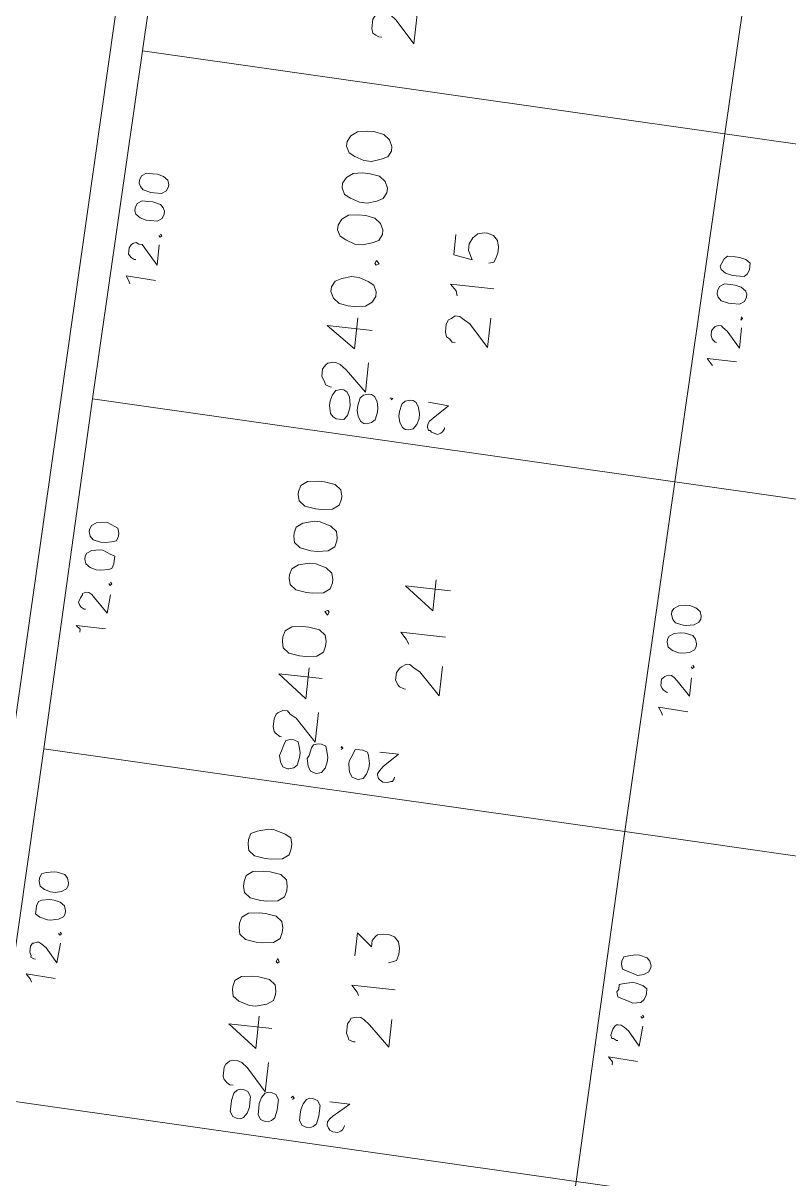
# Model space of a CAD drawing. Header units: metres. Extents: x -977055 to 805873, y -1033982 to 242021.
# Drawn here: x 2570.99 to 2597.16, y 788.47 to 827.98 of the extents above; entities that cross this region are included whole.
import ezdxf

# ---------------------------------------------------------------- set-up
doc = ezdxf.new("R2010")
doc.units = ezdxf.units.M
for name, color, linetype in [('PDF_acera', 7, 'Continuous'), ('PDF_areas por lote', 7, 'Continuous'), ('PDF_COTAS', 7, 'Continuous'), ('PDF_LOTES', 7, 'Continuous'), ('PDF_No. lotes', 7, 'Continuous')]:
    doc.layers.add(name, color=color, linetype=linetype)

# ---------------------------------------------------------------- blocks, each defined once
blk = doc.blocks.new('CALLE')
at = {"layer": 'PDF_acera', "lineweight": 9}
blk.add_lwpolyline([(-140.55552, -136.74528), (-139.28544, -138.100032), (-140.34384, -169.216992), (-141.740928, -170.487072), (-209.478528, -168.200928), (-215.70192, -134.20512)], close=True, dxfattribs=at)
at = {"layer": 'PDF_areas por lote', "lineweight": 9}
for points in [[(-196.693056, -142.121952), (-196.693056, -142.03728), (-196.65072, -141.952608), (-196.566048, -141.867936), (-196.481376, -141.8256), (-196.22736, -141.8256), (-196.142688, -141.867936), (-196.058016, -141.952608), (-196.01568, -142.03728), (-196.01568, -142.164288), (-196.058016, -142.291296), (-196.185024, -142.46064), (-196.777728, -143.011008), (-195.973344, -143.011008)], [(-195.041952, -143.011008), (-195.041952, -141.8256), (-195.634656, -142.629984), (-194.7456, -142.629984)], [(-187.12512, -142.418304), (-187.12512, -142.375968), (-187.040448, -142.24896), (-186.998112, -142.206624), (-186.871104, -142.164288), (-186.659424, -142.164288), (-186.532416, -142.206624), (-186.49008, -142.24896), (-186.405408, -142.375968), (-186.405408, -142.502976), (-186.49008, -142.587648), (-186.574752, -142.756992), (-187.167456, -143.349696), (-186.363072, -143.349696)], [(-185.43168, -143.349696), (-185.43168, -142.164288), (-186.024384, -142.968672), (-185.177664, -142.968672)], [(-177.514848, -142.756992), (-177.514848, -142.714656), (-177.472512, -142.587648), (-177.38784, -142.545312), (-177.260832, -142.46064), (-177.049152, -142.46064), (-176.922144, -142.545312), (-176.879808, -142.587648), (-176.837472, -142.714656), (-176.837472, -142.799328), (-176.879808, -142.926336), (-177.006816, -143.09568), (-177.557184, -143.688384), (-176.7528, -143.688384)], [(-175.863744, -143.688384), (-175.863744, -142.46064), (-176.414112, -143.265024), (-175.567392, -143.265024)], [(-167.904576, -143.09568), (-167.904576, -143.011008), (-167.86224, -142.926336), (-167.819904, -142.841664), (-167.692896, -142.799328), (-167.43888, -142.799328), (-167.354208, -142.841664), (-167.269536, -142.926336), (-167.2272, -143.011008), (-167.2272, -143.138016), (-167.269536, -143.265024), (-167.396544, -143.434368), (-167.989248, -143.984736), (-167.184864, -143.984736)]]:
    blk.add_lwpolyline(points, dxfattribs=at)
for points in [[(-194.11056, -141.8256), (-194.279904, -141.867936), (-194.406912, -142.03728), (-194.491584, -142.333632), (-194.491584, -142.502976), (-194.406912, -142.799328), (-194.279904, -142.968672), (-194.11056, -143.011008), (-194.025888, -143.011008), (-193.856544, -142.968672), (-193.729536, -142.799328), (-193.6872, -142.502976), (-193.6872, -142.333632), (-193.729536, -142.03728), (-193.856544, -141.867936), (-194.025888, -141.8256)], [(-192.41712, -141.8256), (-192.586464, -141.867936), (-192.713472, -142.03728), (-192.755808, -142.333632), (-192.755808, -142.502976), (-192.713472, -142.799328), (-192.586464, -142.968672), (-192.41712, -143.011008), (-192.290112, -143.011008), (-192.120768, -142.968672), (-191.99376, -142.799328), (-191.951424, -142.502976), (-191.951424, -142.333632), (-191.99376, -142.03728), (-192.120768, -141.867936), (-192.290112, -141.8256)], [(-191.274048, -141.8256), (-191.443392, -141.867936), (-191.5704, -142.03728), (-191.612736, -142.333632), (-191.612736, -142.502976), (-191.5704, -142.799328), (-191.443392, -142.968672), (-191.274048, -143.011008), (-191.14704, -143.011008), (-190.977696, -142.968672), (-190.850688, -142.799328), (-190.808352, -142.502976), (-190.808352, -142.333632), (-190.850688, -142.03728), (-190.977696, -141.867936), (-191.14704, -141.8256)], [(-190.130976, -141.8256), (-190.30032, -141.867936), (-190.427328, -142.03728), (-190.469664, -142.333632), (-190.469664, -142.502976), (-190.427328, -142.799328), (-190.30032, -142.968672), (-190.130976, -143.011008), (-190.003968, -143.011008), (-189.834624, -142.968672), (-189.749952, -142.799328), (-189.66528, -142.502976), (-189.66528, -142.333632), (-189.749952, -142.03728), (-189.834624, -141.867936), (-190.003968, -141.8256)], [(-184.542624, -142.164288), (-184.711968, -142.206624), (-184.838976, -142.375968), (-184.881312, -142.67232), (-184.881312, -142.841664), (-184.838976, -143.138016), (-184.711968, -143.30736), (-184.542624, -143.349696), (-184.415616, -143.349696), (-184.246272, -143.30736), (-184.119264, -143.138016), (-184.076928, -142.841664), (-184.076928, -142.67232), (-184.119264, -142.375968), (-184.246272, -142.206624), (-184.415616, -142.164288)], [(-182.806848, -142.164288), (-182.976192, -142.206624), (-183.1032, -142.375968), (-183.145536, -142.67232), (-183.145536, -142.841664), (-183.1032, -143.138016), (-182.976192, -143.30736), (-182.806848, -143.349696), (-182.722176, -143.349696), (-182.552832, -143.30736), (-182.425824, -143.138016), (-182.341152, -142.841664), (-182.341152, -142.67232), (-182.425824, -142.375968), (-182.552832, -142.206624), (-182.722176, -142.164288)], [(-181.663776, -142.164288), (-181.83312, -142.206624), (-181.960128, -142.375968), (-182.002464, -142.67232), (-182.002464, -142.841664), (-181.960128, -143.138016), (-181.83312, -143.30736), (-181.663776, -143.349696), (-181.579104, -143.349696), (-181.40976, -143.30736), (-181.282752, -143.138016), (-181.19808, -142.841664), (-181.19808, -142.67232), (-181.282752, -142.375968), (-181.40976, -142.206624), (-181.579104, -142.164288)], [(-180.520704, -142.164288), (-180.690048, -142.206624), (-180.817056, -142.375968), (-180.859392, -142.67232), (-180.859392, -142.841664), (-180.817056, -143.138016), (-180.690048, -143.30736), (-180.520704, -143.349696), (-180.436032, -143.349696), (-180.266688, -143.30736), (-180.13968, -143.138016), (-180.097344, -142.841664), (-180.097344, -142.67232), (-180.13968, -142.375968), (-180.266688, -142.206624), (-180.436032, -142.164288)], [(-174.932352, -142.46064), (-175.101696, -142.545312), (-175.228704, -142.714656), (-175.27104, -142.968672), (-175.27104, -143.180352), (-175.228704, -143.434368), (-175.101696, -143.603712), (-174.932352, -143.688384), (-174.805344, -143.688384), (-174.636, -143.603712), (-174.551328, -143.434368), (-174.466656, -143.180352), (-174.466656, -142.968672), (-174.551328, -142.714656), (-174.636, -142.545312), (-174.805344, -142.46064)], [(-173.238912, -142.46064), (-173.408256, -142.545312), (-173.492928, -142.714656), (-173.5776, -142.968672), (-173.5776, -143.180352), (-173.492928, -143.434368), (-173.408256, -143.603712), (-173.238912, -143.688384), (-173.111904, -143.688384), (-172.94256, -143.603712), (-172.815552, -143.434368), (-172.773216, -143.180352), (-172.773216, -142.968672), (-172.815552, -142.714656), (-172.94256, -142.545312), (-173.111904, -142.46064)], [(-172.09584, -142.46064), (-172.265184, -142.545312), (-172.349856, -142.714656), (-172.434528, -142.968672), (-172.434528, -143.180352), (-172.349856, -143.434368), (-172.265184, -143.603712), (-172.09584, -143.688384), (-171.968832, -143.688384), (-171.799488, -143.603712), (-171.67248, -143.434368), (-171.630144, -143.180352), (-171.630144, -142.968672), (-171.67248, -142.714656), (-171.799488, -142.545312), (-171.968832, -142.46064)], [(-170.952768, -142.46064), (-171.122112, -142.545312), (-171.206784, -142.714656), (-171.291456, -142.968672), (-171.291456, -143.180352), (-171.206784, -143.434368), (-171.122112, -143.603712), (-170.952768, -143.688384), (-170.82576, -143.688384), (-170.656416, -143.603712), (-170.529408, -143.434368), (-170.487072, -143.180352), (-170.487072, -142.968672), (-170.529408, -142.714656), (-170.656416, -142.545312), (-170.82576, -142.46064)], [(-193.221504, -142.926336), (-193.26384, -142.968672), (-193.221504, -143.011008), (-193.136832, -142.968672)], [(-183.611232, -143.222688), (-183.695904, -143.30736), (-183.611232, -143.349696), (-183.568896, -143.30736)], [(-174.043296, -143.561376), (-174.085632, -143.603712), (-174.043296, -143.688384), (-173.958624, -143.603712)]]:
    blk.add_lwpolyline(points, close=True, dxfattribs=at)
at = {"layer": 'PDF_COTAS', "lineweight": 9}
for points in [[(-194.491584, -136.364256), (-194.406912, -136.32192), (-194.279904, -136.194912), (-194.32224, -136.999296)], [(-193.856544, -136.406592), (-193.856544, -136.364256), (-193.814208, -136.279584), (-193.771872, -136.279584), (-193.6872, -136.237248), (-193.517856, -136.237248), (-193.433184, -136.279584), (-193.433184, -136.32192), (-193.390848, -136.406592), (-193.390848, -136.448928), (-193.433184, -136.5336), (-193.517856, -136.660608), (-193.89888, -136.999296), (-193.348512, -137.041632)], [(-184.881312, -136.660608), (-184.79664, -136.660608), (-184.711968, -136.5336), (-184.711968, -137.337984)], [(-184.246272, -136.74528), (-184.246272, -136.702944), (-184.203936, -136.618272), (-184.1616, -136.575936), (-184.076928, -136.5336), (-183.94992, -136.575936), (-183.865248, -136.618272), (-183.822912, -136.618272), (-183.780576, -136.702944), (-183.780576, -136.787616), (-183.822912, -136.872288), (-183.907584, -136.95696), (-184.288608, -137.337984), (-183.780576, -137.38032)], [(-193.094496, -136.95696), (-193.136832, -136.999296), (-193.094496, -137.041632), (-193.05216, -136.999296)], [(-175.313376, -136.999296), (-175.228704, -136.95696), (-175.101696, -136.872288), (-175.144032, -137.676672)], [(-174.636, -137.083968), (-174.636, -137.041632), (-174.593664, -136.95696), (-174.551328, -136.914624), (-174.508992, -136.872288), (-174.339648, -136.872288), (-174.254976, -136.914624), (-174.21264, -136.95696), (-174.170304, -137.041632), (-174.21264, -137.126304), (-174.21264, -137.210976), (-174.297312, -137.295648), (-174.720672, -137.676672), (-174.170304, -137.676672)], [(-183.484224, -137.295648), (-183.52656, -137.337984), (-183.484224, -137.38032), (-183.441888, -137.337984)], [(-173.916288, -137.634336), (-173.958624, -137.676672), (-173.916288, -137.719008), (-173.873952, -137.676672)]]:
    blk.add_lwpolyline(points, dxfattribs=at)
for points in [[(-192.501792, -136.279584), (-192.6288, -136.279584), (-192.713472, -136.406592), (-192.755808, -136.618272), (-192.755808, -136.702944), (-192.713472, -136.914624), (-192.6288, -137.041632), (-192.544128, -137.083968), (-192.459456, -137.083968), (-192.332448, -137.041632), (-192.247776, -136.914624), (-192.20544, -136.74528), (-192.20544, -136.618272), (-192.247776, -136.406592), (-192.290112, -136.32192), (-192.41712, -136.279584)], [(-191.739744, -136.279584), (-191.866752, -136.32192), (-191.951424, -136.448928), (-191.99376, -136.618272), (-191.99376, -136.74528), (-191.951424, -136.914624), (-191.866752, -137.041632), (-191.78208, -137.083968), (-191.697408, -137.083968), (-191.5704, -137.041632), (-191.485728, -136.95696), (-191.443392, -136.74528), (-191.443392, -136.660608), (-191.485728, -136.448928), (-191.528064, -136.32192), (-191.655072, -136.279584)], [(-182.89152, -136.575936), (-183.018528, -136.618272), (-183.1032, -136.74528), (-183.145536, -136.914624), (-183.145536, -137.041632), (-183.1032, -137.253312), (-183.060864, -137.337984), (-182.933856, -137.38032), (-182.849184, -137.38032), (-182.722176, -137.38032), (-182.67984, -137.253312), (-182.595168, -137.041632), (-182.595168, -136.95696), (-182.637504, -136.74528), (-182.722176, -136.618272), (-182.806848, -136.575936)], [(-182.129472, -136.618272), (-182.25648, -136.660608), (-182.341152, -136.74528), (-182.383488, -136.95696), (-182.383488, -137.083968), (-182.341152, -137.253312), (-182.298816, -137.38032), (-182.171808, -137.422656), (-182.087136, -137.422656), (-181.960128, -137.38032), (-181.917792, -137.295648), (-181.83312, -137.083968), (-181.83312, -136.95696), (-181.875456, -136.787616), (-181.960128, -136.660608), (-182.087136, -136.618272)], [(-173.323584, -136.914624), (-173.408256, -136.95696), (-173.492928, -137.083968), (-173.535264, -137.253312), (-173.535264, -137.38032), (-173.535264, -137.549664), (-173.450592, -137.676672), (-173.323584, -137.719008), (-173.238912, -137.719008), (-173.15424, -137.676672), (-173.069568, -137.592), (-173.027232, -137.38032), (-173.027232, -137.253312), (-173.027232, -137.083968), (-173.111904, -136.95696), (-173.238912, -136.914624)], [(-172.561536, -136.95696), (-172.646208, -136.999296), (-172.73088, -137.083968), (-172.773216, -137.295648), (-172.773216, -137.38032), (-172.773216, -137.592), (-172.688544, -137.719008), (-172.561536, -137.761344), (-172.5192, -137.761344), (-172.392192, -137.719008), (-172.30752, -137.592), (-172.265184, -137.422656), (-172.265184, -137.295648), (-172.265184, -137.126304), (-172.349856, -136.999296), (-172.476864, -136.95696)], [(-197.582112, -142.418304), (-197.539776, -142.502976), (-197.412768, -142.587648), (-197.243424, -142.629984), (-197.116416, -142.629984), (-196.947072, -142.629984), (-196.820064, -142.545312), (-196.777728, -142.418304), (-196.777728, -142.333632), (-196.820064, -142.24896), (-196.904736, -142.164288), (-197.116416, -142.121952), (-197.201088, -142.121952), (-197.412768, -142.121952), (-197.539776, -142.206624), (-197.582112, -142.333632)], [(-197.582112, -142.418304), (-197.539776, -142.502976), (-197.412768, -142.587648), (-197.243424, -142.629984), (-197.116416, -142.629984), (-196.947072, -142.629984), (-196.820064, -142.545312), (-196.777728, -142.418304), (-196.777728, -142.333632), (-196.820064, -142.24896), (-196.904736, -142.164288), (-197.116416, -142.121952), (-197.201088, -142.121952), (-197.412768, -142.121952), (-197.539776, -142.206624), (-197.582112, -142.333632)], [(-197.582112, -142.418304), (-197.539776, -142.502976), (-197.412768, -142.587648), (-197.243424, -142.629984), (-197.116416, -142.629984), (-196.947072, -142.629984), (-196.820064, -142.545312), (-196.777728, -142.418304), (-196.777728, -142.333632), (-196.820064, -142.24896), (-196.904736, -142.164288), (-197.116416, -142.121952), (-197.201088, -142.121952), (-197.412768, -142.121952), (-197.539776, -142.206624), (-197.582112, -142.333632)], [(-197.582112, -142.418304), (-197.539776, -142.502976), (-197.412768, -142.587648), (-197.243424, -142.629984), (-197.116416, -142.629984), (-196.947072, -142.629984), (-196.820064, -142.545312), (-196.777728, -142.418304), (-196.777728, -142.333632), (-196.820064, -142.24896), (-196.904736, -142.164288), (-197.116416, -142.121952), (-197.201088, -142.121952), (-197.412768, -142.121952), (-197.539776, -142.206624), (-197.582112, -142.333632)], [(-187.97184, -142.714656), (-187.929504, -142.841664), (-187.844832, -142.926336), (-187.633152, -142.968672), (-187.506144, -142.968672), (-187.3368, -142.926336), (-187.209792, -142.884), (-187.167456, -142.756992), (-187.167456, -142.67232), (-187.209792, -142.545312), (-187.3368, -142.502976), (-187.506144, -142.46064), (-187.633152, -142.418304), (-187.802496, -142.46064), (-187.929504, -142.545312), (-187.97184, -142.67232)], [(-187.97184, -142.714656), (-187.929504, -142.841664), (-187.844832, -142.926336), (-187.633152, -142.968672), (-187.506144, -142.968672), (-187.3368, -142.926336), (-187.209792, -142.884), (-187.167456, -142.756992), (-187.167456, -142.67232), (-187.209792, -142.545312), (-187.3368, -142.502976), (-187.506144, -142.46064), (-187.633152, -142.418304), (-187.802496, -142.46064), (-187.929504, -142.545312), (-187.97184, -142.67232)], [(-187.97184, -142.714656), (-187.929504, -142.841664), (-187.844832, -142.926336), (-187.633152, -142.968672), (-187.506144, -142.968672), (-187.3368, -142.926336), (-187.209792, -142.884), (-187.167456, -142.756992), (-187.167456, -142.67232), (-187.209792, -142.545312), (-187.3368, -142.502976), (-187.506144, -142.46064), (-187.633152, -142.418304), (-187.802496, -142.46064), (-187.929504, -142.545312), (-187.97184, -142.67232)], [(-187.97184, -142.714656), (-187.929504, -142.841664), (-187.844832, -142.926336), (-187.633152, -142.968672), (-187.506144, -142.968672), (-187.3368, -142.926336), (-187.209792, -142.884), (-187.167456, -142.756992), (-187.167456, -142.67232), (-187.209792, -142.545312), (-187.3368, -142.502976), (-187.506144, -142.46064), (-187.633152, -142.418304), (-187.802496, -142.46064), (-187.929504, -142.545312), (-187.97184, -142.67232)], [(-178.361568, -143.053344), (-178.361568, -143.180352), (-178.23456, -143.265024), (-178.02288, -143.30736), (-177.938208, -143.30736), (-177.726528, -143.265024), (-177.59952, -143.180352), (-177.557184, -143.09568), (-177.557184, -143.011008), (-177.59952, -142.884), (-177.726528, -142.799328), (-177.895872, -142.756992), (-178.02288, -142.756992), (-178.23456, -142.799328), (-178.319232, -142.884), (-178.361568, -142.968672)], [(-178.361568, -143.053344), (-178.361568, -143.180352), (-178.23456, -143.265024), (-178.02288, -143.30736), (-177.938208, -143.30736), (-177.726528, -143.265024), (-177.59952, -143.180352), (-177.557184, -143.09568), (-177.557184, -143.011008), (-177.59952, -142.884), (-177.726528, -142.799328), (-177.895872, -142.756992), (-178.02288, -142.756992), (-178.23456, -142.799328), (-178.319232, -142.884), (-178.361568, -142.968672)], [(-178.361568, -143.053344), (-178.361568, -143.180352), (-178.23456, -143.265024), (-178.02288, -143.30736), (-177.938208, -143.30736), (-177.726528, -143.265024), (-177.59952, -143.180352), (-177.557184, -143.09568), (-177.557184, -143.011008), (-177.59952, -142.884), (-177.726528, -142.799328), (-177.895872, -142.756992), (-178.02288, -142.756992), (-178.23456, -142.799328), (-178.319232, -142.884), (-178.361568, -142.968672)], [(-178.361568, -143.053344), (-178.361568, -143.180352), (-178.23456, -143.265024), (-178.02288, -143.30736), (-177.938208, -143.30736), (-177.726528, -143.265024), (-177.59952, -143.180352), (-177.557184, -143.09568), (-177.557184, -143.011008), (-177.59952, -142.884), (-177.726528, -142.799328), (-177.895872, -142.756992), (-178.02288, -142.756992), (-178.23456, -142.799328), (-178.319232, -142.884), (-178.361568, -142.968672)], [(-197.582112, -143.180352), (-197.539776, -143.265024), (-197.455104, -143.349696), (-197.243424, -143.392032), (-197.158752, -143.392032), (-196.947072, -143.392032), (-196.820064, -143.30736), (-196.777728, -143.180352), (-196.777728, -143.09568), (-196.820064, -143.011008), (-196.947072, -142.926336), (-197.116416, -142.884), (-197.243424, -142.884), (-197.412768, -142.884), (-197.539776, -142.968672), (-197.582112, -143.09568)], [(-197.582112, -143.180352), (-197.539776, -143.265024), (-197.455104, -143.349696), (-197.243424, -143.392032), (-197.158752, -143.392032), (-196.947072, -143.392032), (-196.820064, -143.30736), (-196.777728, -143.180352), (-196.777728, -143.09568), (-196.820064, -143.011008), (-196.947072, -142.926336), (-197.116416, -142.884), (-197.243424, -142.884), (-197.412768, -142.884), (-197.539776, -142.968672), (-197.582112, -143.09568)], [(-197.582112, -143.180352), (-197.539776, -143.265024), (-197.455104, -143.349696), (-197.243424, -143.392032), (-197.158752, -143.392032), (-196.947072, -143.392032), (-196.820064, -143.30736), (-196.777728, -143.180352), (-196.777728, -143.09568), (-196.820064, -143.011008), (-196.947072, -142.926336), (-197.116416, -142.884), (-197.243424, -142.884), (-197.412768, -142.884), (-197.539776, -142.968672), (-197.582112, -143.09568)], [(-197.582112, -143.180352), (-197.539776, -143.265024), (-197.455104, -143.349696), (-197.243424, -143.392032), (-197.158752, -143.392032), (-196.947072, -143.392032), (-196.820064, -143.30736), (-196.777728, -143.180352), (-196.777728, -143.09568), (-196.820064, -143.011008), (-196.947072, -142.926336), (-197.116416, -142.884), (-197.243424, -142.884), (-197.412768, -142.884), (-197.539776, -142.968672), (-197.582112, -143.09568)], [(-188.014176, -143.476704), (-187.97184, -143.603712), (-187.844832, -143.688384), (-187.675488, -143.73072), (-187.54848, -143.73072), (-187.379136, -143.688384), (-187.252128, -143.646048), (-187.209792, -143.51904), (-187.209792, -143.434368), (-187.252128, -143.30736), (-187.3368, -143.265024), (-187.54848, -143.222688), (-187.633152, -143.180352), (-187.844832, -143.222688), (-187.97184, -143.30736), (-188.014176, -143.434368)], [(-188.014176, -143.476704), (-187.97184, -143.603712), (-187.844832, -143.688384), (-187.675488, -143.73072), (-187.54848, -143.73072), (-187.379136, -143.688384), (-187.252128, -143.646048), (-187.209792, -143.51904), (-187.209792, -143.434368), (-187.252128, -143.30736), (-187.3368, -143.265024), (-187.54848, -143.222688), (-187.633152, -143.180352), (-187.844832, -143.222688), (-187.97184, -143.30736), (-188.014176, -143.434368)], [(-188.014176, -143.476704), (-187.97184, -143.603712), (-187.844832, -143.688384), (-187.675488, -143.73072), (-187.54848, -143.73072), (-187.379136, -143.688384), (-187.252128, -143.646048), (-187.209792, -143.51904), (-187.209792, -143.434368), (-187.252128, -143.30736), (-187.3368, -143.265024), (-187.54848, -143.222688), (-187.633152, -143.180352), (-187.844832, -143.222688), (-187.97184, -143.30736), (-188.014176, -143.434368)], [(-188.014176, -143.476704), (-187.97184, -143.603712), (-187.844832, -143.688384), (-187.675488, -143.73072), (-187.54848, -143.73072), (-187.379136, -143.688384), (-187.252128, -143.646048), (-187.209792, -143.51904), (-187.209792, -143.434368), (-187.252128, -143.30736), (-187.3368, -143.265024), (-187.54848, -143.222688), (-187.633152, -143.180352), (-187.844832, -143.222688), (-187.97184, -143.30736), (-188.014176, -143.434368)], [(-196.8624, -143.73072), (-196.820064, -143.773056), (-196.8624, -143.815392), (-196.904736, -143.773056), (-196.8624, -143.815392), (-196.820064, -143.773056)], [(-196.8624, -143.73072), (-196.820064, -143.773056), (-196.8624, -143.815392), (-196.904736, -143.773056), (-196.8624, -143.815392), (-196.820064, -143.773056)], [(-178.403904, -143.815392), (-178.361568, -143.9424), (-178.276896, -144.027072), (-178.065216, -144.069408), (-177.938208, -144.069408), (-177.768864, -144.027072), (-177.641856, -143.9424), (-177.59952, -143.857728), (-177.59952, -143.773056), (-177.641856, -143.646048), (-177.726528, -143.561376), (-177.938208, -143.51904), (-178.065216, -143.51904), (-178.23456, -143.561376), (-178.361568, -143.646048), (-178.403904, -143.73072)], [(-178.403904, -143.815392), (-178.361568, -143.9424), (-178.276896, -144.027072), (-178.065216, -144.069408), (-177.938208, -144.069408), (-177.768864, -144.027072), (-177.641856, -143.9424), (-177.59952, -143.857728), (-177.59952, -143.773056), (-177.641856, -143.646048), (-177.726528, -143.561376), (-177.938208, -143.51904), (-178.065216, -143.51904), (-178.23456, -143.561376), (-178.361568, -143.646048), (-178.403904, -143.73072)], [(-178.403904, -143.815392), (-178.361568, -143.9424), (-178.276896, -144.027072), (-178.065216, -144.069408), (-177.938208, -144.069408), (-177.768864, -144.027072), (-177.641856, -143.9424), (-177.59952, -143.857728), (-177.59952, -143.773056), (-177.641856, -143.646048), (-177.726528, -143.561376), (-177.938208, -143.51904), (-178.065216, -143.51904), (-178.23456, -143.561376), (-178.361568, -143.646048), (-178.403904, -143.73072)], [(-178.403904, -143.815392), (-178.361568, -143.9424), (-178.276896, -144.027072), (-178.065216, -144.069408), (-177.938208, -144.069408), (-177.768864, -144.027072), (-177.641856, -143.9424), (-177.59952, -143.857728), (-177.59952, -143.773056), (-177.641856, -143.646048), (-177.726528, -143.561376), (-177.938208, -143.51904), (-178.065216, -143.51904), (-178.23456, -143.561376), (-178.361568, -143.646048), (-178.403904, -143.73072)], [(-197.624448, -144.323424), (-197.582112, -144.408096), (-197.49744, -144.492768), (-197.28576, -144.535104), (-197.201088, -144.535104), (-196.989408, -144.535104), (-196.8624, -144.450432), (-196.820064, -144.323424), (-196.820064, -144.238752), (-196.8624, -144.15408), (-196.989408, -144.069408), (-197.158752, -144.027072), (-197.28576, -144.027072), (-197.455104, -144.027072), (-197.582112, -144.111744), (-197.624448, -144.238752)], [(-197.624448, -144.323424), (-197.582112, -144.408096), (-197.49744, -144.492768), (-197.28576, -144.535104), (-197.201088, -144.535104), (-196.989408, -144.535104), (-196.8624, -144.450432), (-196.820064, -144.323424), (-196.820064, -144.238752), (-196.8624, -144.15408), (-196.989408, -144.069408), (-197.158752, -144.027072), (-197.28576, -144.027072), (-197.455104, -144.027072), (-197.582112, -144.111744), (-197.624448, -144.238752)], [(-197.624448, -144.323424), (-197.582112, -144.408096), (-197.49744, -144.492768), (-197.28576, -144.535104), (-197.201088, -144.535104), (-196.989408, -144.535104), (-196.8624, -144.450432), (-196.820064, -144.323424), (-196.820064, -144.238752), (-196.8624, -144.15408), (-196.989408, -144.069408), (-197.158752, -144.027072), (-197.28576, -144.027072), (-197.455104, -144.027072), (-197.582112, -144.111744), (-197.624448, -144.238752)], [(-197.624448, -144.323424), (-197.582112, -144.408096), (-197.49744, -144.492768), (-197.28576, -144.535104), (-197.201088, -144.535104), (-196.989408, -144.535104), (-196.8624, -144.450432), (-196.820064, -144.323424), (-196.820064, -144.238752), (-196.8624, -144.15408), (-196.989408, -144.069408), (-197.158752, -144.027072), (-197.28576, -144.027072), (-197.455104, -144.027072), (-197.582112, -144.111744), (-197.624448, -144.238752)], [(-188.056512, -144.619776), (-188.014176, -144.746784), (-187.887168, -144.831456), (-187.717824, -144.873792), (-187.590816, -144.873792), (-187.379136, -144.831456), (-187.294464, -144.78912), (-187.252128, -144.662112), (-187.252128, -144.57744), (-187.252128, -144.450432), (-187.379136, -144.408096), (-187.590816, -144.323424), (-187.675488, -144.323424), (-187.887168, -144.36576), (-188.014176, -144.450432), (-188.056512, -144.57744)], [(-188.056512, -144.619776), (-188.014176, -144.746784), (-187.887168, -144.831456), (-187.717824, -144.873792), (-187.590816, -144.873792), (-187.379136, -144.831456), (-187.294464, -144.78912), (-187.252128, -144.662112), (-187.252128, -144.57744), (-187.252128, -144.450432), (-187.379136, -144.408096), (-187.590816, -144.323424), (-187.675488, -144.323424), (-187.887168, -144.36576), (-188.014176, -144.450432), (-188.056512, -144.57744)], [(-188.056512, -144.619776), (-188.014176, -144.746784), (-187.887168, -144.831456), (-187.717824, -144.873792), (-187.590816, -144.873792), (-187.379136, -144.831456), (-187.294464, -144.78912), (-187.252128, -144.662112), (-187.252128, -144.57744), (-187.252128, -144.450432), (-187.379136, -144.408096), (-187.590816, -144.323424), (-187.675488, -144.323424), (-187.887168, -144.36576), (-188.014176, -144.450432), (-188.056512, -144.57744)], [(-188.056512, -144.619776), (-188.014176, -144.746784), (-187.887168, -144.831456), (-187.717824, -144.873792), (-187.590816, -144.873792), (-187.379136, -144.831456), (-187.294464, -144.78912), (-187.252128, -144.662112), (-187.252128, -144.57744), (-187.252128, -144.450432), (-187.379136, -144.408096), (-187.590816, -144.323424), (-187.675488, -144.323424), (-187.887168, -144.36576), (-188.014176, -144.450432), (-188.056512, -144.57744)], [(-187.252128, -144.069408), (-187.209792, -144.069408), (-187.252128, -144.111744), (-187.294464, -144.069408), (-187.252128, -144.111744), (-187.209792, -144.069408)], [(-187.252128, -144.069408), (-187.209792, -144.069408), (-187.252128, -144.111744), (-187.294464, -144.069408), (-187.252128, -144.111744), (-187.209792, -144.069408)], [(-177.641856, -144.36576), (-177.641856, -144.408096), (-177.641856, -144.450432), (-177.684192, -144.408096), (-177.641856, -144.450432), (-177.641856, -144.408096)], [(-177.641856, -144.36576), (-177.641856, -144.408096), (-177.641856, -144.450432), (-177.684192, -144.408096), (-177.641856, -144.450432), (-177.641856, -144.408096)], [(-178.44624, -144.958464), (-178.403904, -145.085472), (-178.276896, -145.170144), (-178.107552, -145.21248), (-177.980544, -145.21248), (-177.8112, -145.170144), (-177.684192, -145.085472), (-177.641856, -145.0008), (-177.641856, -144.916128), (-177.684192, -144.78912), (-177.768864, -144.704448), (-177.980544, -144.662112), (-178.107552, -144.662112), (-178.276896, -144.704448), (-178.403904, -144.78912), (-178.44624, -144.873792)], [(-178.44624, -144.958464), (-178.403904, -145.085472), (-178.276896, -145.170144), (-178.107552, -145.21248), (-177.980544, -145.21248), (-177.8112, -145.170144), (-177.684192, -145.085472), (-177.641856, -145.0008), (-177.641856, -144.916128), (-177.684192, -144.78912), (-177.768864, -144.704448), (-177.980544, -144.662112), (-178.107552, -144.662112), (-178.276896, -144.704448), (-178.403904, -144.78912), (-178.44624, -144.873792)], [(-178.44624, -144.958464), (-178.403904, -145.085472), (-178.276896, -145.170144), (-178.107552, -145.21248), (-177.980544, -145.21248), (-177.8112, -145.170144), (-177.684192, -145.085472), (-177.641856, -145.0008), (-177.641856, -144.916128), (-177.684192, -144.78912), (-177.768864, -144.704448), (-177.980544, -144.662112), (-178.107552, -144.662112), (-178.276896, -144.704448), (-178.403904, -144.78912), (-178.44624, -144.873792)], [(-178.44624, -144.958464), (-178.403904, -145.085472), (-178.276896, -145.170144), (-178.107552, -145.21248), (-177.980544, -145.21248), (-177.8112, -145.170144), (-177.684192, -145.085472), (-177.641856, -145.0008), (-177.641856, -144.916128), (-177.684192, -144.78912), (-177.768864, -144.704448), (-177.980544, -144.662112), (-178.107552, -144.662112), (-178.276896, -144.704448), (-178.403904, -144.78912), (-178.44624, -144.873792)], [(-196.8624, -144.78912), (-196.8624, -145.339488), (-197.243424, -144.916128), (-197.328096, -144.831456), (-197.412768, -144.78912), (-197.49744, -144.78912), (-197.582112, -144.831456), (-197.624448, -144.873792), (-197.666784, -144.958464), (-197.666784, -145.085472), (-197.624448, -145.170144), (-197.582112, -145.21248), (-197.49744, -145.254816), (-197.455104, -145.254816), (-197.49744, -145.254816), (-197.582112, -145.21248), (-197.624448, -145.170144), (-197.666784, -145.085472), (-197.666784, -144.958464), (-197.624448, -144.873792), (-197.582112, -144.831456), (-197.49744, -144.78912), (-197.412768, -144.78912), (-197.328096, -144.831456), (-197.243424, -144.916128), (-196.8624, -145.339488)], [(-196.8624, -144.78912), (-196.8624, -145.339488), (-197.243424, -144.916128), (-197.328096, -144.831456), (-197.412768, -144.78912), (-197.49744, -144.78912), (-197.582112, -144.831456), (-197.624448, -144.873792), (-197.666784, -144.958464), (-197.666784, -145.085472), (-197.624448, -145.170144), (-197.582112, -145.21248), (-197.49744, -145.254816), (-197.455104, -145.254816), (-197.49744, -145.254816), (-197.582112, -145.21248), (-197.624448, -145.170144), (-197.666784, -145.085472), (-197.666784, -144.958464), (-197.624448, -144.873792), (-197.582112, -144.831456), (-197.49744, -144.78912), (-197.412768, -144.78912), (-197.328096, -144.831456), (-197.243424, -144.916128), (-196.8624, -145.339488)], [(-187.252128, -145.127808), (-187.252128, -145.63584), (-187.633152, -145.254816), (-187.76016, -145.170144), (-187.844832, -145.127808), (-187.887168, -145.127808), (-187.97184, -145.170144), (-188.014176, -145.21248), (-188.056512, -145.297152), (-188.056512, -145.42416), (-188.014176, -145.508832), (-188.014176, -145.551168), (-187.929504, -145.593504), (-187.887168, -145.593504), (-187.929504, -145.593504), (-188.014176, -145.551168), (-188.014176, -145.508832), (-188.056512, -145.42416), (-188.056512, -145.297152), (-188.014176, -145.21248), (-187.97184, -145.170144), (-187.887168, -145.127808), (-187.844832, -145.127808), (-187.76016, -145.170144), (-187.633152, -145.254816), (-187.252128, -145.63584)], [(-187.252128, -145.127808), (-187.252128, -145.63584), (-187.633152, -145.254816), (-187.76016, -145.170144), (-187.844832, -145.127808), (-187.887168, -145.127808), (-187.97184, -145.170144), (-188.014176, -145.21248), (-188.056512, -145.297152), (-188.056512, -145.42416), (-188.014176, -145.508832), (-188.014176, -145.551168), (-187.929504, -145.593504), (-187.887168, -145.593504), (-187.929504, -145.593504), (-188.014176, -145.551168), (-188.014176, -145.508832), (-188.056512, -145.42416), (-188.056512, -145.297152), (-188.014176, -145.21248), (-187.97184, -145.170144), (-187.887168, -145.127808), (-187.844832, -145.127808), (-187.76016, -145.170144), (-187.633152, -145.254816), (-187.252128, -145.63584)], [(-177.641856, -145.42416), (-177.684192, -145.974528), (-178.065216, -145.593504), (-178.149888, -145.508832), (-178.23456, -145.466496), (-178.319232, -145.466496), (-178.403904, -145.508832), (-178.403904, -145.551168), (-178.44624, -145.593504), (-178.488576, -145.762848), (-178.44624, -145.84752), (-178.403904, -145.889856), (-178.319232, -145.932192), (-178.276896, -145.932192), (-178.319232, -145.932192), (-178.403904, -145.889856), (-178.44624, -145.84752), (-178.488576, -145.762848), (-178.44624, -145.593504), (-178.403904, -145.551168), (-178.403904, -145.508832), (-178.319232, -145.466496), (-178.23456, -145.466496), (-178.149888, -145.508832), (-178.065216, -145.593504), (-177.684192, -145.974528)], [(-177.641856, -145.42416), (-177.684192, -145.974528), (-178.065216, -145.593504), (-178.149888, -145.508832), (-178.23456, -145.466496), (-178.319232, -145.466496), (-178.403904, -145.508832), (-178.403904, -145.551168), (-178.44624, -145.593504), (-178.488576, -145.762848), (-178.44624, -145.84752), (-178.403904, -145.889856), (-178.319232, -145.932192), (-178.276896, -145.932192), (-178.319232, -145.932192), (-178.403904, -145.889856), (-178.44624, -145.84752), (-178.488576, -145.762848), (-178.44624, -145.593504), (-178.403904, -145.551168), (-178.403904, -145.508832), (-178.319232, -145.466496), (-178.23456, -145.466496), (-178.149888, -145.508832), (-178.065216, -145.593504), (-177.684192, -145.974528)], [(-194.872608, -153.002304), (-194.830272, -152.19792), (-194.95728, -152.324928), (-195.041952, -152.324928), (-194.95728, -152.324928), (-194.830272, -152.19792)], [(-193.89888, -153.04464), (-194.449248, -153.002304), (-194.068224, -152.663616), (-193.983552, -152.536608), (-193.941216, -152.451936), (-193.941216, -152.367264), (-193.941216, -152.324928), (-193.983552, -152.282592), (-194.068224, -152.240256), (-194.237568, -152.19792), (-194.32224, -152.240256), (-194.32224, -152.282592), (-194.364576, -152.367264), (-194.364576, -152.4096), (-194.364576, -152.367264), (-194.32224, -152.282592), (-194.32224, -152.240256), (-194.237568, -152.19792), (-194.068224, -152.240256), (-193.983552, -152.282592), (-193.941216, -152.324928), (-193.941216, -152.367264), (-193.941216, -152.451936), (-193.983552, -152.536608), (-194.068224, -152.663616), (-194.449248, -153.002304)], [(-193.05216, -152.240256), (-193.179168, -152.282592), (-193.221504, -152.4096), (-193.26384, -152.578944), (-193.306176, -152.705952), (-193.26384, -152.917632), (-193.179168, -153.002304), (-193.05216, -153.04464), (-193.009824, -153.04464), (-192.882816, -153.04464), (-192.798144, -152.917632), (-192.755808, -152.705952), (-192.755808, -152.62128), (-192.798144, -152.4096), (-192.84048, -152.282592), (-192.967488, -152.282592)], [(-193.05216, -152.240256), (-193.179168, -152.282592), (-193.221504, -152.4096), (-193.26384, -152.578944), (-193.306176, -152.705952), (-193.26384, -152.917632), (-193.179168, -153.002304), (-193.05216, -153.04464), (-193.009824, -153.04464), (-192.882816, -153.04464), (-192.798144, -152.917632), (-192.755808, -152.705952), (-192.755808, -152.62128), (-192.798144, -152.4096), (-192.84048, -152.282592), (-192.967488, -152.282592)], [(-192.290112, -152.282592), (-192.41712, -152.324928), (-192.459456, -152.451936), (-192.501792, -152.62128), (-192.544128, -152.748288), (-192.501792, -152.917632), (-192.41712, -153.04464), (-192.290112, -153.086976), (-192.247776, -153.086976), (-192.120768, -153.04464), (-192.036096, -152.959968), (-191.99376, -152.748288), (-191.99376, -152.62128), (-192.036096, -152.451936), (-192.078432, -152.324928), (-192.20544, -152.282592)], [(-192.290112, -152.282592), (-192.41712, -152.324928), (-192.459456, -152.451936), (-192.501792, -152.62128), (-192.544128, -152.748288), (-192.501792, -152.917632), (-192.41712, -153.04464), (-192.290112, -153.086976), (-192.247776, -153.086976), (-192.120768, -153.04464), (-192.036096, -152.959968), (-191.99376, -152.748288), (-191.99376, -152.62128), (-192.036096, -152.451936), (-192.078432, -152.324928), (-192.20544, -152.282592)], [(-185.262336, -153.340992), (-185.22, -152.536608), (-185.347008, -152.62128), (-185.43168, -152.663616), (-185.347008, -152.62128), (-185.22, -152.536608)], [(-184.330944, -153.340992), (-184.838976, -153.340992), (-184.457952, -152.959968), (-184.37328, -152.875296), (-184.330944, -152.790624), (-184.330944, -152.705952), (-184.37328, -152.62128), (-184.415616, -152.578944), (-184.457952, -152.536608), (-184.627296, -152.536608), (-184.711968, -152.578944), (-184.754304, -152.62128), (-184.79664, -152.705952), (-184.79664, -152.748288), (-184.79664, -152.705952), (-184.754304, -152.62128), (-184.711968, -152.578944), (-184.627296, -152.536608), (-184.457952, -152.536608), (-184.415616, -152.578944), (-184.37328, -152.62128), (-184.330944, -152.705952), (-184.330944, -152.790624), (-184.37328, -152.875296), (-184.457952, -152.959968), (-184.838976, -153.340992)], [(-183.441888, -152.578944), (-183.568896, -152.62128), (-183.653568, -152.748288), (-183.695904, -152.917632), (-183.695904, -153.04464), (-183.653568, -153.213984), (-183.568896, -153.340992), (-183.484224, -153.383328), (-183.399552, -153.383328), (-183.272544, -153.340992), (-183.187872, -153.25632), (-183.145536, -153.04464), (-183.145536, -152.917632), (-183.187872, -152.748288), (-183.272544, -152.62128), (-183.357216, -152.578944)], [(-183.441888, -152.578944), (-183.568896, -152.62128), (-183.653568, -152.748288), (-183.695904, -152.917632), (-183.695904, -153.04464), (-183.653568, -153.213984), (-183.568896, -153.340992), (-183.484224, -153.383328), (-183.399552, -153.383328), (-183.272544, -153.340992), (-183.187872, -153.25632), (-183.145536, -153.04464), (-183.145536, -152.917632), (-183.187872, -152.748288), (-183.272544, -152.62128), (-183.357216, -152.578944)], [(-182.67984, -152.62128), (-182.806848, -152.663616), (-182.89152, -152.748288), (-182.933856, -152.959968), (-182.933856, -153.04464), (-182.89152, -153.25632), (-182.806848, -153.383328), (-182.722176, -153.425664), (-182.637504, -153.425664), (-182.510496, -153.383328), (-182.425824, -153.25632), (-182.383488, -153.086976), (-182.383488, -152.959968), (-182.425824, -152.790624), (-182.510496, -152.663616), (-182.595168, -152.62128)], [(-182.67984, -152.62128), (-182.806848, -152.663616), (-182.89152, -152.748288), (-182.933856, -152.959968), (-182.933856, -153.04464), (-182.89152, -153.25632), (-182.806848, -153.383328), (-182.722176, -153.425664), (-182.637504, -153.425664), (-182.510496, -153.383328), (-182.425824, -153.25632), (-182.383488, -153.086976), (-182.383488, -152.959968), (-182.425824, -152.790624), (-182.510496, -152.663616), (-182.595168, -152.62128)], [(-175.652064, -153.637344), (-175.652064, -152.83296), (-175.779072, -152.959968), (-175.821408, -153.002304), (-175.779072, -152.959968), (-175.652064, -152.83296)], [(-193.602528, -153.002304), (-193.644864, -153.04464), (-193.6872, -153.002304), (-193.644864, -152.959968), (-193.6872, -153.002304), (-193.644864, -153.04464)], [(-174.720672, -153.67968), (-175.27104, -153.67968), (-174.84768, -153.298656), (-174.763008, -153.171648), (-174.720672, -153.129312), (-174.720672, -153.04464), (-174.763008, -152.959968), (-174.805344, -152.917632), (-174.890016, -152.875296), (-175.017024, -152.875296), (-175.101696, -152.917632), (-175.144032, -152.959968), (-175.186368, -153.002304), (-175.186368, -153.04464), (-175.186368, -153.002304), (-175.144032, -152.959968), (-175.101696, -152.917632), (-175.017024, -152.875296), (-174.890016, -152.875296), (-174.805344, -152.917632), (-174.763008, -152.959968), (-174.720672, -153.04464), (-174.720672, -153.129312), (-174.763008, -153.171648), (-174.84768, -153.298656), (-175.27104, -153.67968)], [(-173.873952, -152.917632), (-173.958624, -152.959968), (-174.043296, -153.04464), (-174.085632, -153.25632), (-174.085632, -153.340992), (-174.085632, -153.552672), (-174.00096, -153.67968), (-173.873952, -153.722016), (-173.78928, -153.722016), (-173.704608, -153.67968), (-173.619936, -153.552672), (-173.5776, -153.383328), (-173.5776, -153.25632), (-173.5776, -153.086976), (-173.662272, -152.959968), (-173.78928, -152.917632)], [(-173.873952, -152.917632), (-173.958624, -152.959968), (-174.043296, -153.04464), (-174.085632, -153.25632), (-174.085632, -153.340992), (-174.085632, -153.552672), (-174.00096, -153.67968), (-173.873952, -153.722016), (-173.78928, -153.722016), (-173.704608, -153.67968), (-173.619936, -153.552672), (-173.5776, -153.383328), (-173.5776, -153.25632), (-173.5776, -153.086976), (-173.662272, -152.959968), (-173.78928, -152.917632)], [(-173.111904, -152.917632), (-173.196576, -152.959968), (-173.281248, -153.086976), (-173.323584, -153.25632), (-173.323584, -153.383328), (-173.323584, -153.595008), (-173.238912, -153.67968), (-173.111904, -153.722016), (-173.027232, -153.722016), (-172.94256, -153.722016), (-172.857888, -153.595008), (-172.815552, -153.425664), (-172.815552, -153.298656), (-172.815552, -153.086976), (-172.900224, -153.002304), (-173.027232, -152.959968)], [(-173.111904, -152.917632), (-173.196576, -152.959968), (-173.281248, -153.086976), (-173.323584, -153.25632), (-173.323584, -153.383328), (-173.323584, -153.595008), (-173.238912, -153.67968), (-173.111904, -153.722016), (-173.027232, -153.722016), (-172.94256, -153.722016), (-172.857888, -153.595008), (-172.815552, -153.425664), (-172.815552, -153.298656), (-172.815552, -153.086976), (-172.900224, -153.002304), (-173.027232, -152.959968)], [(-183.992256, -153.340992), (-184.034592, -153.383328), (-184.076928, -153.340992), (-184.034592, -153.298656), (-184.076928, -153.340992), (-184.034592, -153.383328)], [(-174.42432, -153.637344), (-174.466656, -153.67968), (-174.508992, -153.637344), (-174.466656, -153.637344), (-174.508992, -153.637344), (-174.466656, -153.67968)]]:
    blk.add_lwpolyline(points, close=True, dxfattribs=at)
at = {"layer": 'PDF_LOTES', "lineweight": 20}
for points in [[(-207.86976, -151.3512), (-198.301824, -151.689888), (-197.751456, -135.68688), (-207.319392, -135.348192)], [(-198.301824, -151.689888), (-188.691552, -151.98624), (-188.141184, -136.025568), (-197.751456, -135.68688)], [(-188.691552, -151.98624), (-179.08128, -152.324928), (-178.530912, -136.32192), (-188.141184, -136.025568)], [(-179.08128, -152.324928), (-169.513344, -152.663616), (-168.962976, -136.660608), (-178.530912, -136.32192)], [(-169.513344, -152.663616), (-159.903072, -153.002304), (-159.352704, -136.999296), (-168.962976, -136.660608)], [(-198.809856, -167.692896), (-189.24192, -167.989248), (-188.691552, -151.98624), (-198.301824, -151.689888)], [(-189.24192, -167.989248), (-179.631648, -168.327936), (-179.08128, -152.324928), (-188.691552, -151.98624)], [(-179.631648, -168.327936), (-170.063712, -168.666624), (-169.513344, -152.663616), (-179.08128, -152.324928)], [(-170.063712, -168.666624), (-160.45344, -168.962976), (-159.903072, -153.002304), (-169.513344, -152.663616)]]:
    blk.add_lwpolyline(points, close=True, dxfattribs=at)
at = {"layer": 'PDF_No. lotes', "lineweight": 20}
for points in [[(-195.16896, -145.297152), (-195.16896, -145.254816), (-195.126624, -145.127808), (-195.041952, -145.085472), (-194.95728, -145.043136), (-194.703264, -145.043136), (-194.618592, -145.085472), (-194.53392, -145.127808), (-194.491584, -145.254816), (-194.491584, -145.381824), (-194.53392, -145.466496), (-194.660928, -145.63584), (-195.211296, -146.228544), (-194.449248, -146.228544)], [(-193.89888, -145.254816), (-193.814208, -145.21248), (-193.644864, -145.043136), (-193.644864, -146.228544)], [(-192.84048, -145.043136), (-192.20544, -145.043136), (-192.544128, -145.466496), (-192.374784, -145.466496), (-192.247776, -145.551168), (-192.20544, -145.593504), (-192.163104, -145.762848), (-192.163104, -145.889856), (-192.20544, -146.0592), (-192.332448, -146.186208), (-192.501792, -146.228544), (-192.671136, -146.228544), (-192.84048, -146.186208), (-192.882816, -146.101536), (-192.925152, -145.974528)], [(-185.474016, -145.63584), (-185.474016, -145.593504), (-185.43168, -145.466496), (-185.389344, -145.42416), (-185.262336, -145.339488), (-185.050656, -145.339488), (-184.923648, -145.42416), (-184.881312, -145.466496), (-184.79664, -145.593504), (-184.79664, -145.678176), (-184.881312, -145.805184), (-184.965984, -145.974528), (-185.558688, -146.567232), (-184.754304, -146.567232)], [(-184.246272, -145.593504), (-184.119264, -145.508832), (-183.94992, -145.339488), (-183.94992, -146.567232)], [(-182.67984, -146.567232), (-182.67984, -145.339488), (-183.272544, -146.143872), (-182.425824, -146.143872)], [(-175.948416, -145.974528), (-175.948416, -145.889856), (-175.863744, -145.805184), (-175.821408, -145.720512), (-175.6944, -145.678176), (-175.48272, -145.678176), (-175.355712, -145.720512), (-175.313376, -145.805184), (-175.228704, -145.889856), (-175.228704, -146.016864), (-175.313376, -146.143872), (-175.398048, -146.313216), (-175.990752, -146.863584), (-175.186368, -146.863584)], [(-174.678336, -145.889856), (-174.551328, -145.84752), (-174.381984, -145.678176), (-174.381984, -146.863584)], [(-173.027232, -145.678176), (-173.5776, -145.678176), (-173.662272, -146.186208), (-173.5776, -146.143872), (-173.408256, -146.0592), (-173.238912, -146.0592), (-173.069568, -146.143872), (-172.94256, -146.27088), (-172.900224, -146.440224), (-172.900224, -146.524896), (-172.94256, -146.69424), (-173.069568, -146.821248), (-173.238912, -146.863584), (-173.408256, -146.863584), (-173.5776, -146.821248), (-173.662272, -146.778912), (-173.704608, -146.651904)]]:
    blk.add_lwpolyline(points, dxfattribs=at)

msp = doc.modelspace()

# ---------------------------------------------------------------- block references
at = {"xscale": 1.255773352820658, "yscale": 1.255773352820658, "zscale": 1.255773352820658, "rotation": 83.85573648860341}
msp.add_blockref('CALLE', (2427.15058, 1056.36283, 1015.371), dxfattribs=at)

doc.saveas('drawing.dxf')
